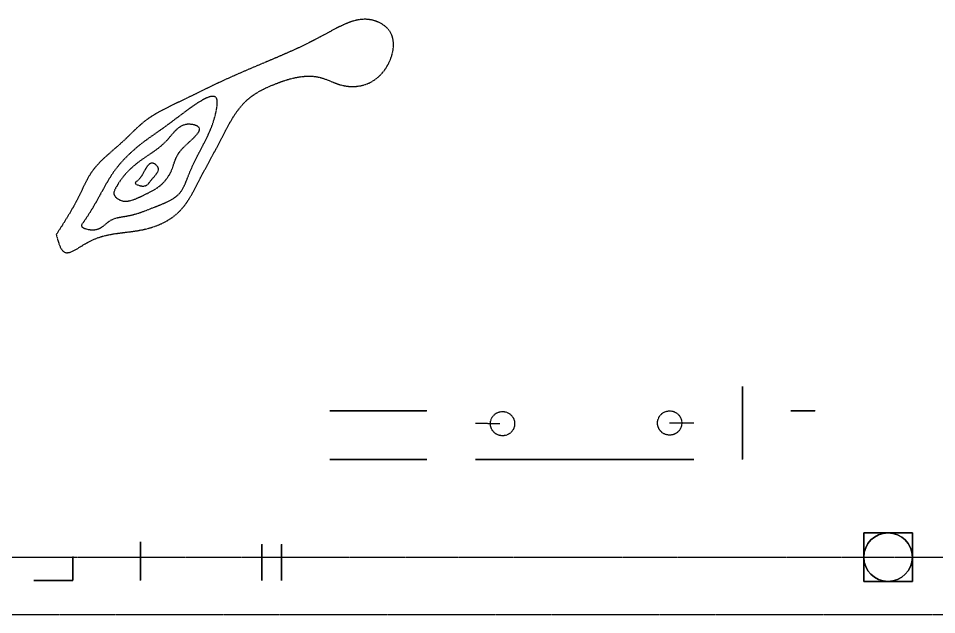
# Model space of a CAD drawing. Header units: millimetres. Extents: x -75 to 6323, y 0 to 1230.
# Drawn here: x 1223 to 3115, y 0 to 1230 of the extents above; entities that cross this region are included whole.
import ezdxf

# ---------------------------------------------------------------- set-up
doc = ezdxf.new("R2010")
doc.units = ezdxf.units.MM
doc.header["$LTSCALE"] = 0.1
doc.linetypes.add('ACAD_ISO02W100', pattern=[15, 12, -3])
doc.linetypes.add('ACAD_ISO04W100', pattern=[30, 24, -3, 0, -3])
doc.layers.add('0-Axis', color=43, linetype='ACAD_ISO04W100', lineweight=25)
doc.layers.add('0-Object', color=7, linetype='Continuous', lineweight=30)
doc.layers.add('0-Sketch', color=32, linetype='ACAD_ISO02W100')

msp = doc.modelspace()

# ---------------------------------------------------------------- linework, layer by layer
at = {"layer": '0-Axis'}
for p, q in [((-74.508, 118.625, 50), (6321.645, 118.625, 50)), ((0, 0), (6322.978, 0))]:
    msp.add_line(p, q, dxfattribs=at)
at = {"layer": '0-Object'}
msp.add_circle((3015.06, 118.625, 100), 50, dxfattribs=at)
at = {"layer": '0-Object', "extrusion": (0, 1, 0)}
msp.add_circle((-3015.06, 50, 168.625), 50, dxfattribs=at)
at = {"layer": '0-Object', "extrusion": (-1, 0, 0)}
msp.add_circle((-118.625, 50, -2965.06), 50, dxfattribs=at)
at = {"layer": '0-Object', "extrusion": (0, 0, -1)}
msp.add_circle((-3015.06, 118.625), 50, dxfattribs=at)
at = {"layer": '0-Object', "extrusion": (1, 0, 0)}
msp.add_circle((118.625, 50, 3065.06), 50, dxfattribs=at)
at = {"layer": '0-Object', "extrusion": (0, -1, 0)}
msp.add_circle((3015.06, 50, -68.625), 50, dxfattribs=at)
at = {"layer": '0-Sketch'}
for p, q in [((2165, 395.224, 50), (2214.983, 393.902, 50)), ((2615, 395.224, 50), (2565, 395.224, 50))]:
    msp.add_line(p, q, dxfattribs=at)
at = {"layer": '0-Sketch', "extrusion": (1, 0, 0), "elevation": 1475}
msp.add_lwpolyline([(70.224, 0), (150.224, 0), (150.224, 80), (90.224, 80), (70.224, 60)], close=True, dxfattribs=at)
at = {"layer": '0-Sketch', "extrusion": (0, -1, 0), "elevation": -70.224}
msp.add_lwpolyline([(1255, 0), (1335, 0), (1335, 30), (1285, 30), (1285, 70), (1255, 70)], close=True, dxfattribs=at)
at = {"layer": '0-Sketch'}
for points in [[(2715, 420.224, 50), (2715, 420.224, 200), (2715, 470.224, 200), (2715, 470.224, 0), (2715, 320.224, 0), (2715, 320.224, 50)], [(2065, 420.224, 0), (1865, 420.224, 0), (1865, 420.224, 200), (2065, 420.224, 200)], [(2865, 420.224, 150), (2865, 420.224, 200), (2815, 420.224, 200)], [(1865, 320.224, 200), (1965, 320.224, 200), (1965, 320.224, 100), (2065, 320.224, 100), (2065, 320.224, 0), (1865, 320.224, 0)], [(2165, 320.224, 50), (2265, 320.224, 50), (2365, 320.224, 150), (2365, 320.224, 50), (2615, 320.224, 50), (2615, 320.224, 0), (2165, 320.224, 0)], [(1725, 70.224, 0), (1725, 70.224, 80), (1725, 145.224, 80), (1725, 145.224, 0)], [(1765, 110.224, 60), (1765, 110.224, 40), (1765, 70.224, 0), (1765, 145.224, 0), (1765, 145.224, 60)], [(1335, 100.224, 50), (1335, 120.224, 50), (1335, 120.224, 30), (1335, 70.224, 30)]]:
    msp.add_polyline3d(points, close=True, dxfattribs=at)
for centre in [(2220.644, 393.902, 50), (2565, 395.224, 50)]:
    msp.add_circle(centre, 25, dxfattribs=at)
msp.add_spline([(1301.17, 783.807, 50.292), (1348.505, 864.056, 50.292), (1373.082, 911.201, 50.292), (1438.623, 975.98, 50.292), (1484.137, 1018.133, 50.292), (1559.691, 1060.067, 50.292), (1637.975, 1098.044, 50.292), (1739.017, 1142.184, 50.292), (1828.225, 1182.619, 50.292), (1881.021, 1210.694, 50.292), (1943.831, 1227.469, 50.292), (1988.435, 1202.944, 50.292), (1961.127, 1105.871, 50.292), (1889.214, 1092.019, 50.292), (1844.61, 1107.884, 50.292), (1751.761, 1094.214, 50.292), (1695.323, 1062.113, 50.292), (1637.975, 974.88, 50.292), (1596.102, 896.341, 50.292), (1553.319, 830.026, 50.292), (1485.047, 795.182, 50.292), (1419.507, 785.249, 50.292), (1361.249, 765.087, 50.292), (1319.376, 747.168, 50.292), (1301.17, 783.807, 50.292)], degree=3, dxfattribs=at)
for points, start_tangent, end_tangent in [([(1353.797, 804.865, 133.036), (1390.117, 863.384, 133.036), (1422.615, 917.338, 133.036), (1471.042, 966.849, 133.036), (1539.222, 1016.482, 133.036), (1632.253, 1062.444, 133.036), (1629.067, 1031.137, 133.036), (1602.942, 967.053, 133.036), (1575.542, 910.653, 133.036), (1554.515, 868.372, 133.036), (1509.274, 842.759, 133.036), (1449.377, 822.662, 133.036), (1413.694, 813.512, 133.036), (1374.187, 793.735, 133.036), (1353.797, 804.865, 133.036)], (0.59727236, 0.80203848), (0.59727236, 0.80203848)), ([(1420.068, 872.22, 229.809), (1464.672, 928.617, 229.809), (1528.901, 977.956, 229.809), (1572.167, 1011.303, 229.809), (1594.023, 1005.886, 229.809), (1555.664, 954.744, 229.809), (1538.714, 916.434, 229.809), (1520.427, 889.492, 229.809), (1477.161, 863.218, 229.809), (1445.046, 852.693, 229.809), (1426.758, 858.284, 229.809), (1420.068, 872.22, 229.809)], (0.40772241, 0.91310593), (0.40772241, 0.91310593)), ([(1464.672, 891.841, 326.025), (1481.175, 912.095, 326.025), (1499.909, 931.161, 326.025), (1511.06, 921.921, 326.025), (1497.233, 896.847, 326.025), (1478.499, 883.911, 326.025), (1464.672, 891.841, 326.025)], (0.84343972, 0.53722383), (0.84343972, 0.53722383))]:
    msp.add_spline(points, degree=3, dxfattribs=dict(at, start_tangent=start_tangent, end_tangent=end_tangent))

doc.saveas('drawing.dxf')
